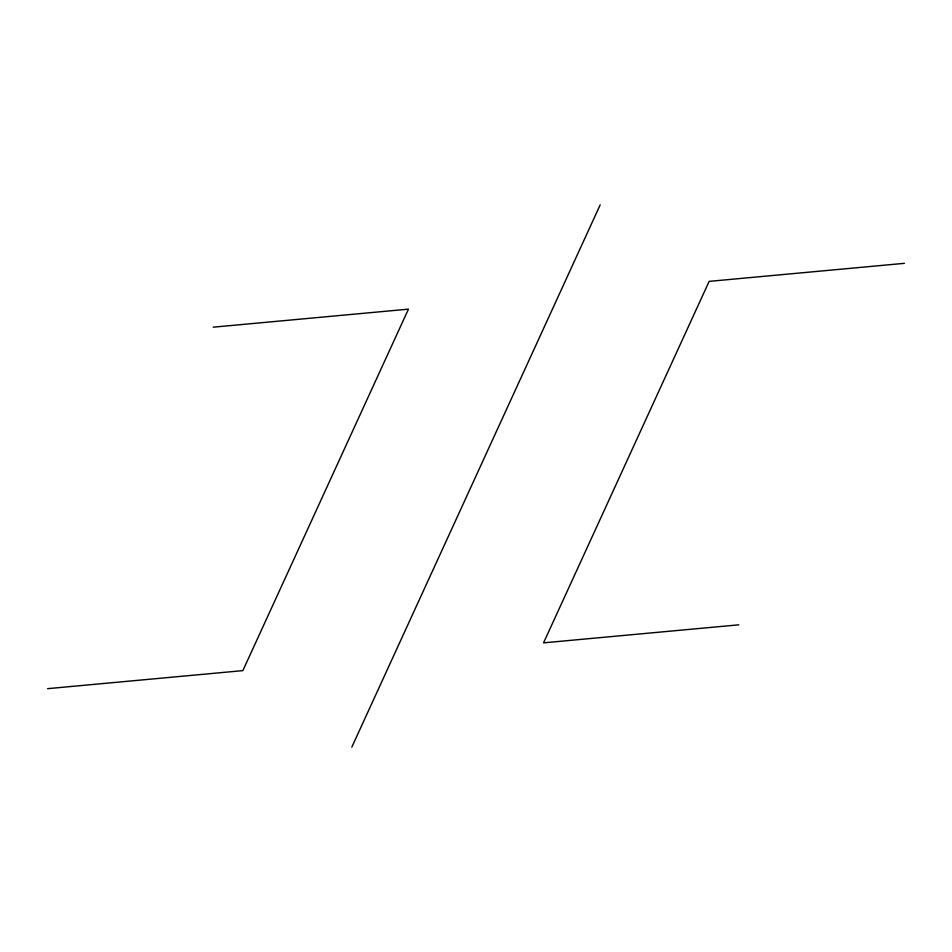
<?xml version="1.0" encoding="UTF-8"?>
<svg xmlns="http://www.w3.org/2000/svg" width="952" height="952" viewBox="0 0 952 952"><rect width="100%" height="100%" fill="white"/><g stroke="black" fill="none" stroke-linecap="round" stroke-linejoin="round"><path stroke-width="1.43" d="M351.823 747.118L600.177 204.882M213.177 327.179L408.444 309.15L242.867 670.624L47.6 688.665M904.4 263.335L709.133 281.375L543.556 642.85L738.823 624.821"/></g></svg>
